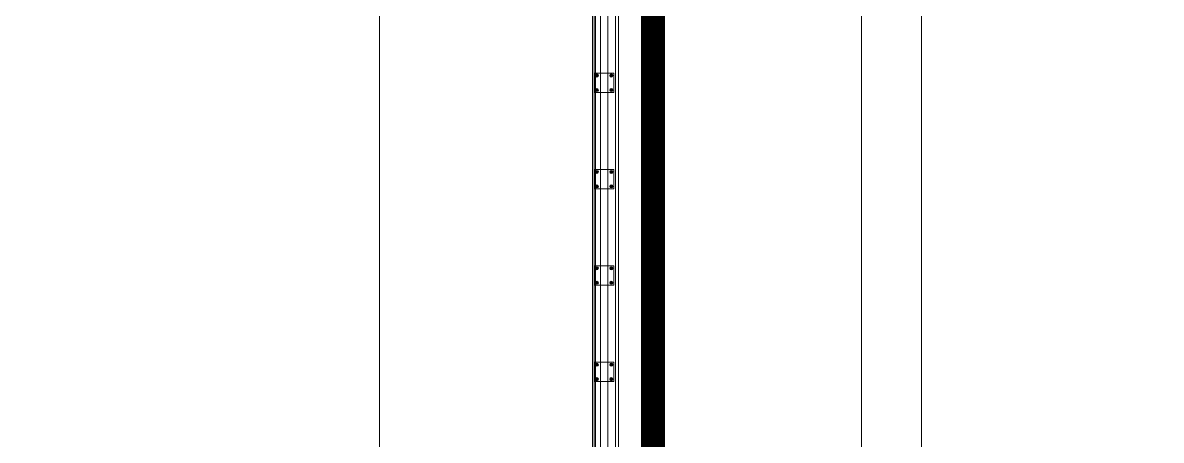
# Model space of a CAD drawing. Header units: centimetres. Extents: x 405464 to 563355, y 50011 to 66875.
# Drawn here: x 512542 to 513487, y 55749 to 56095 of the extents above; entities that cross this region are included whole.
import ezdxf
from ezdxf.enums import TextEntityAlignment as Align

# ---------------------------------------------------------------- set-up
doc = ezdxf.new("R2010")
doc.units = ezdxf.units.CM
doc.linetypes.add('CHAIN', pattern=[0.3543, 0.2362, -0.0295, 0.0591, -0.0295])
doc.linetypes.add('DASHDOT', pattern=[25.4, 12.7, -6.35, 0, -6.35])
doc.layers.get('0').update_dxf_attribs({"lineweight": 9})
doc.layers.add('-MH_Ad', color=1, linetype='Continuous', lineweight=9, true_color=0xff0000)
doc.layers.add('DV_alçıpanel_duvar_yeni', color=1, linetype='Continuous', lineweight=20, true_color=0xff0000)
for name, color, linetype, lineweight in [('0-KRCN-MİMARİ-220526', 8, 'Continuous', 9), ('A_Aks', 30, 'DASHDOT', 9), ('A_Pencere Doğrama-Ex', 140, 'Continuous', 15), ('DV_akustik', 31, 'Continuous', 13), ('G_0.09', 254, 'Continuous', 9), ('G_0.13', 145, 'Continuous', 13), ('M00_Mahal_No$0$MH_Alan', 51, 'Continuous', 9), ('MH_Alan', 51, 'Continuous', 9)]:
    doc.layers.add(name, color=color, linetype=linetype, lineweight=lineweight)
doc.styles.add('M00_Mahal_No$0$Kalin01', font='swissk.ttf')
doc.styles.add('M00_Mahal_No$0$Normal', font='swiss.ttf')
doc.styles.add('MAHAL', font='swissc.ttf')
doc.linetypes.add('BATTING', pattern='A,0.0001,-0.1,[134,ltypeshp.shx,S=0.1,R=0,X=-0.1,Y=0],-0.2,[134,ltypeshp.shx,S=0.1,R=180,X=0.1,Y=0],-0.1', length=0.4001)

# ---------------------------------------------------------------- blocks, each defined once
blk = doc.blocks.new('1_etap')
at = {"color": 8}
for points in [[(-3871.52, 3718), (-3855.52, 3718), (-3855.52, 3734), (-3871.52, 3734)], [(-3871.52, 3638), (-3855.52, 3638), (-3855.52, 3654), (-3871.52, 3654)], [(-3871.52, 3558), (-3855.52, 3558), (-3855.52, 3574), (-3871.52, 3574)], [(-3871.52, 3478), (-3855.52, 3478), (-3855.52, 3494), (-3871.52, 3494)]]:
    blk.add_lwpolyline(points, close=True, dxfattribs=at)
at = {"layer": 'DV_akustik', "color": 8, "linetype": 'BATTING', "ltscale": 5}
blk.add_line((-3854.02, 3215), (-3854.02, 4779), dxfattribs=at)
at = {"layer": 'DV_akustik', "color": 8}
blk.add_line((-3851.52, 3217.5), (-3851.52, 4779), dxfattribs=at)
at = {"layer": 'DV_alçıpanel_duvar_yeni', "color": 8}
for p, q in [((-3873.02, 3117.5), (-3873.02, 4779)), ((-3871.77, 3117.5), (-3871.77, 4779)), ((-3870.52, 3117.5), (-3870.52, 4779))]:
    blk.add_line(p, q, dxfattribs=at)
at = {"layer": 'G_0.09', "color": 8}
for p, q in [((-3870.69, 3732), (-3870.11, 3733.01)), ((-3870.11, 3730.99), (-3870.69, 3732)), ((-3870.11, 3733.01), (-3868.94, 3733.01)), ((-3868.94, 3733.01), (-3868.35, 3732)), ((-3868.35, 3732), (-3868.94, 3730.99)), ((-3858.11, 3733.01), (-3858.69, 3732)), ((-3858.69, 3732), (-3858.11, 3730.99)), ((-3856.94, 3733.01), (-3858.11, 3733.01)), ((-3856.35, 3732), (-3856.94, 3733.01)), ((-3856.94, 3730.99), (-3856.35, 3732)), ((-3868.94, 3730.99), (-3870.11, 3730.99)), ((-3858.11, 3730.99), (-3856.94, 3730.99)), ((-3870.11, 3721.01), (-3870.69, 3720)), ((-3870.69, 3720), (-3870.11, 3718.99)), ((-3868.94, 3721.01), (-3870.11, 3721.01)), ((-3870.11, 3718.99), (-3868.94, 3718.99)), ((-3868.35, 3720), (-3868.94, 3721.01)), ((-3868.94, 3718.99), (-3868.35, 3720)), ((-3858.69, 3720), (-3858.11, 3721.01)), ((-3858.11, 3718.99), (-3858.69, 3720)), ((-3858.11, 3721.01), (-3856.94, 3721.01)), ((-3856.94, 3718.99), (-3858.11, 3718.99)), ((-3856.94, 3721.01), (-3856.35, 3720)), ((-3856.35, 3720), (-3856.94, 3718.99)), ((-3870.69, 3652), (-3870.11, 3653.01)), ((-3870.11, 3650.99), (-3870.69, 3652)), ((-3870.11, 3653.01), (-3868.94, 3653.01)), ((-3868.94, 3650.99), (-3870.11, 3650.99)), ((-3868.94, 3653.01), (-3868.35, 3652)), ((-3868.35, 3652), (-3868.94, 3650.99)), ((-3858.11, 3653.01), (-3858.69, 3652)), ((-3858.69, 3652), (-3858.11, 3650.99)), ((-3856.94, 3653.01), (-3858.11, 3653.01)), ((-3858.11, 3650.99), (-3856.94, 3650.99)), ((-3856.35, 3652), (-3856.94, 3653.01)), ((-3856.94, 3650.99), (-3856.35, 3652)), ((-3870.11, 3641.01), (-3870.69, 3640)), ((-3870.69, 3640), (-3870.11, 3638.99)), ((-3868.94, 3641.01), (-3870.11, 3641.01)), ((-3870.11, 3638.99), (-3868.94, 3638.99)), ((-3868.35, 3640), (-3868.94, 3641.01)), ((-3868.94, 3638.99), (-3868.35, 3640)), ((-3858.69, 3640), (-3858.11, 3641.01)), ((-3858.11, 3638.99), (-3858.69, 3640)), ((-3858.11, 3641.01), (-3856.94, 3641.01)), ((-3856.94, 3638.99), (-3858.11, 3638.99)), ((-3856.94, 3641.01), (-3856.35, 3640)), ((-3856.35, 3640), (-3856.94, 3638.99)), ((-3870.69, 3572), (-3870.11, 3573.01)), ((-3870.11, 3570.99), (-3870.69, 3572)), ((-3870.11, 3573.01), (-3868.94, 3573.01)), ((-3868.94, 3570.99), (-3870.11, 3570.99)), ((-3868.94, 3573.01), (-3868.35, 3572)), ((-3868.35, 3572), (-3868.94, 3570.99)), ((-3858.11, 3573.01), (-3858.69, 3572)), ((-3858.69, 3572), (-3858.11, 3570.99)), ((-3856.94, 3573.01), (-3858.11, 3573.01)), ((-3858.11, 3570.99), (-3856.94, 3570.99)), ((-3856.35, 3572), (-3856.94, 3573.01)), ((-3856.94, 3570.99), (-3856.35, 3572)), ((-3870.11, 3561.01), (-3870.69, 3560)), ((-3870.69, 3560), (-3870.11, 3558.99)), ((-3868.94, 3561.01), (-3870.11, 3561.01)), ((-3870.11, 3558.99), (-3868.94, 3558.99)), ((-3868.35, 3560), (-3868.94, 3561.01)), ((-3868.94, 3558.99), (-3868.35, 3560)), ((-3858.69, 3560), (-3858.11, 3561.01)), ((-3858.11, 3558.99), (-3858.69, 3560)), ((-3858.11, 3561.01), (-3856.94, 3561.01)), ((-3856.94, 3558.99), (-3858.11, 3558.99)), ((-3856.94, 3561.01), (-3856.35, 3560)), ((-3856.35, 3560), (-3856.94, 3558.99)), ((-3870.69, 3492), (-3870.11, 3493.01)), ((-3870.11, 3490.99), (-3870.69, 3492)), ((-3870.11, 3493.01), (-3868.94, 3493.01)), ((-3868.94, 3490.99), (-3870.11, 3490.99)), ((-3868.94, 3493.01), (-3868.35, 3492)), ((-3868.35, 3492), (-3868.94, 3490.99)), ((-3858.11, 3493.01), (-3858.69, 3492)), ((-3858.69, 3492), (-3858.11, 3490.99)), ((-3856.94, 3493.01), (-3858.11, 3493.01)), ((-3858.11, 3490.99), (-3856.94, 3490.99)), ((-3856.35, 3492), (-3856.94, 3493.01)), ((-3856.94, 3490.99), (-3856.35, 3492)), ((-3870.11, 3481.01), (-3870.69, 3480)), ((-3870.69, 3480), (-3870.11, 3478.99)), ((-3868.94, 3481.01), (-3870.11, 3481.01)), ((-3870.11, 3478.99), (-3868.94, 3478.99)), ((-3868.35, 3480), (-3868.94, 3481.01)), ((-3868.94, 3478.99), (-3868.35, 3480)), ((-3858.69, 3480), (-3858.11, 3481.01)), ((-3858.11, 3478.99), (-3858.69, 3480)), ((-3858.11, 3481.01), (-3856.94, 3481.01)), ((-3856.94, 3478.99), (-3858.11, 3478.99)), ((-3856.94, 3481.01), (-3856.35, 3480)), ((-3856.35, 3480), (-3856.94, 3478.99))]:
    blk.add_line(p, q, dxfattribs=at)
at = {"layer": 'G_0.09', "color": 8, "linetype": 'CHAIN', "ltscale": 3}
for p, q in [((-3868.35, 3732), (-3870.69, 3732)), ((-3869.52, 3733.01), (-3869.52, 3730.99)), ((-3858.69, 3732), (-3856.35, 3732)), ((-3857.52, 3733.01), (-3857.52, 3730.99)), ((-3868.35, 3720), (-3870.69, 3720)), ((-3869.52, 3718.99), (-3869.52, 3721.01)), ((-3858.69, 3720), (-3856.35, 3720)), ((-3857.52, 3718.99), (-3857.52, 3721.01)), ((-3868.35, 3652), (-3870.69, 3652)), ((-3869.52, 3653.01), (-3869.52, 3650.99)), ((-3858.69, 3652), (-3856.35, 3652)), ((-3857.52, 3653.01), (-3857.52, 3650.99)), ((-3868.35, 3640), (-3870.69, 3640)), ((-3869.52, 3638.99), (-3869.52, 3641.01)), ((-3858.69, 3640), (-3856.35, 3640)), ((-3857.52, 3638.99), (-3857.52, 3641.01)), ((-3868.35, 3572), (-3870.69, 3572)), ((-3869.52, 3573.01), (-3869.52, 3570.99)), ((-3858.69, 3572), (-3856.35, 3572)), ((-3857.52, 3573.01), (-3857.52, 3570.99)), ((-3868.35, 3560), (-3870.69, 3560)), ((-3869.52, 3558.99), (-3869.52, 3561.01)), ((-3858.69, 3560), (-3856.35, 3560)), ((-3857.52, 3558.99), (-3857.52, 3561.01)), ((-3868.35, 3492), (-3870.69, 3492)), ((-3869.52, 3493.01), (-3869.52, 3490.99)), ((-3858.69, 3492), (-3856.35, 3492)), ((-3857.52, 3493.01), (-3857.52, 3490.99)), ((-3868.35, 3480), (-3870.69, 3480)), ((-3869.52, 3478.99), (-3869.52, 3481.01)), ((-3858.69, 3480), (-3856.35, 3480)), ((-3857.52, 3478.99), (-3857.52, 3481.01))]:
    blk.add_line(p, q, dxfattribs=at)
at = {"layer": 'G_0.09', "color": 8}
for centre, radius in [((-3869.52, 3732), 1.28), ((-3869.52, 3732), 0.917), ((-3869.52, 3732), 0.9), ((-3869.52, 3732), 0.693), ((-3869.52, 3732), 0.64), ((-3869.52, 3732), 0.539), ((-3857.52, 3732), 1.28), ((-3857.52, 3732), 0.917), ((-3857.52, 3732), 0.9), ((-3857.52, 3732), 0.693), ((-3857.52, 3732), 0.64), ((-3857.52, 3732), 0.539), ((-3869.52, 3720), 1.28), ((-3869.52, 3720), 0.917), ((-3869.52, 3720), 0.9), ((-3869.52, 3720), 0.693), ((-3869.52, 3720), 0.64), ((-3869.52, 3720), 0.539), ((-3857.52, 3720), 1.28), ((-3857.52, 3720), 0.917), ((-3857.52, 3720), 0.9), ((-3857.52, 3720), 0.693), ((-3857.52, 3720), 0.64), ((-3857.52, 3720), 0.539), ((-3869.52, 3652), 1.28), ((-3869.52, 3652), 0.917), ((-3869.52, 3652), 0.9), ((-3869.52, 3652), 0.693), ((-3869.52, 3652), 0.64), ((-3869.52, 3652), 0.539), ((-3857.52, 3652), 1.28), ((-3857.52, 3652), 0.917), ((-3857.52, 3652), 0.9), ((-3857.52, 3652), 0.693), ((-3857.52, 3652), 0.64), ((-3857.52, 3652), 0.539), ((-3869.52, 3640), 1.28), ((-3869.52, 3640), 0.917), ((-3869.52, 3640), 0.9), ((-3869.52, 3640), 0.693), ((-3869.52, 3640), 0.64), ((-3869.52, 3640), 0.539), ((-3857.52, 3640), 1.28), ((-3857.52, 3640), 0.917), ((-3857.52, 3640), 0.9), ((-3857.52, 3640), 0.693), ((-3857.52, 3640), 0.64), ((-3857.52, 3640), 0.539), ((-3869.52, 3572), 1.28), ((-3869.52, 3572), 0.917), ((-3869.52, 3572), 0.9), ((-3869.52, 3572), 0.693), ((-3869.52, 3572), 0.64), ((-3869.52, 3572), 0.539), ((-3857.52, 3572), 1.28), ((-3857.52, 3572), 0.917), ((-3857.52, 3572), 0.9), ((-3857.52, 3572), 0.693), ((-3857.52, 3572), 0.64), ((-3857.52, 3572), 0.539), ((-3869.52, 3560), 1.28), ((-3869.52, 3560), 0.917), ((-3869.52, 3560), 0.9), ((-3869.52, 3560), 0.693), ((-3869.52, 3560), 0.64), ((-3869.52, 3560), 0.539), ((-3857.52, 3560), 1.28), ((-3857.52, 3560), 0.917), ((-3857.52, 3560), 0.9), ((-3857.52, 3560), 0.693), ((-3857.52, 3560), 0.64), ((-3857.52, 3560), 0.539), ((-3869.52, 3492), 1.28), ((-3869.52, 3492), 0.917), ((-3869.52, 3492), 0.9), ((-3869.52, 3492), 0.693), ((-3869.52, 3492), 0.64), ((-3869.52, 3492), 0.539), ((-3857.52, 3492), 1.28), ((-3857.52, 3492), 0.917), ((-3857.52, 3492), 0.9), ((-3857.52, 3492), 0.693), ((-3857.52, 3492), 0.64), ((-3857.52, 3492), 0.539), ((-3869.52, 3480), 1.28), ((-3869.52, 3480), 0.917), ((-3869.52, 3480), 0.9), ((-3869.52, 3480), 0.693), ((-3869.52, 3480), 0.64), ((-3869.52, 3480), 0.539), ((-3857.52, 3480), 1.28), ((-3857.52, 3480), 0.917), ((-3857.52, 3480), 0.9), ((-3857.52, 3480), 0.693), ((-3857.52, 3480), 0.64), ((-3857.52, 3480), 0.539)]:
    blk.add_circle(centre, radius, dxfattribs=at)
at = {"layer": 'G_0.09', "color": 8, "linetype": 'Continuous'}
for centre, start, end in [((-3869.52, 3732), 72, 252), ((-3869.52, 3732), 72, 252), ((-3869.52, 3732), 252, 72), ((-3869.52, 3732), 252, 72), ((-3857.52, 3732), 108, 288), ((-3857.52, 3732), 108, 288), ((-3857.52, 3732), 288, 108), ((-3857.52, 3732), 288, 108), ((-3869.52, 3720), 108, 288), ((-3869.52, 3720), 108, 288), ((-3869.52, 3720), 288, 108), ((-3869.52, 3720), 288, 108), ((-3857.52, 3720), 72, 252), ((-3857.52, 3720), 72, 252), ((-3857.52, 3720), 252, 72), ((-3857.52, 3720), 252, 72), ((-3869.52, 3652), 72, 252), ((-3869.52, 3652), 72, 252), ((-3869.52, 3652), 252, 72), ((-3869.52, 3652), 252, 72), ((-3857.52, 3652), 108, 288), ((-3857.52, 3652), 108, 288), ((-3857.52, 3652), 288, 108), ((-3857.52, 3652), 288, 108), ((-3869.52, 3640), 108, 288), ((-3869.52, 3640), 108, 288), ((-3869.52, 3640), 288, 108), ((-3869.52, 3640), 288, 108), ((-3857.52, 3640), 72, 252), ((-3857.52, 3640), 72, 252), ((-3857.52, 3640), 252, 72), ((-3857.52, 3640), 252, 72), ((-3869.52, 3572), 72, 252), ((-3869.52, 3572), 72, 252), ((-3869.52, 3572), 252, 72), ((-3869.52, 3572), 252, 72), ((-3857.52, 3572), 108, 288), ((-3857.52, 3572), 108, 288), ((-3857.52, 3572), 288, 108), ((-3857.52, 3572), 288, 108), ((-3869.52, 3560), 108, 288), ((-3869.52, 3560), 108, 288), ((-3869.52, 3560), 288, 108), ((-3869.52, 3560), 288, 108), ((-3857.52, 3560), 72, 252), ((-3857.52, 3560), 72, 252), ((-3857.52, 3560), 252, 72), ((-3857.52, 3560), 252, 72), ((-3869.52, 3492), 72, 252), ((-3869.52, 3492), 72, 252), ((-3869.52, 3492), 252, 72), ((-3869.52, 3492), 252, 72), ((-3857.52, 3492), 108, 288), ((-3857.52, 3492), 108, 288), ((-3857.52, 3492), 288, 108), ((-3857.52, 3492), 288, 108), ((-3869.52, 3480), 108, 288), ((-3869.52, 3480), 108, 288), ((-3869.52, 3480), 288, 108), ((-3869.52, 3480), 288, 108), ((-3857.52, 3480), 72, 252), ((-3857.52, 3480), 72, 252), ((-3857.52, 3480), 252, 72), ((-3857.52, 3480), 252, 72)]:
    blk.add_arc(centre, 0.72, start, end, dxfattribs=at)
at = {"layer": 'G_0.09', "color": 8}
for centre, start, end in [((-3869.52, 3732), 100, 10), ((-3857.52, 3732), 170, 80), ((-3869.52, 3720), 350, 260), ((-3857.52, 3720), 280, 190), ((-3869.52, 3652), 100, 10), ((-3857.52, 3652), 170, 80), ((-3869.52, 3640), 350, 260), ((-3857.52, 3640), 280, 190), ((-3869.52, 3572), 100, 10), ((-3857.52, 3572), 170, 80), ((-3869.52, 3560), 350, 260), ((-3857.52, 3560), 280, 190), ((-3869.52, 3492), 100, 10), ((-3857.52, 3492), 170, 80), ((-3869.52, 3480), 350, 260), ((-3857.52, 3480), 280, 190)]:
    blk.add_arc(centre, 0.64, start, end, dxfattribs=at)
at = {"layer": 'G_0.13', "color": 8}
for p, q in [((-3866.52, 2855), (-3866.52, 4779)), ((-3860.52, 2855), (-3860.52, 4779))]:
    blk.add_line(p, q, dxfattribs=at)
at = {"color": 8, "linetype": 'ByBlock', "lineweight": -2}
for tag, height, style, p in [('MAHALNO', 15.68, 'M00_Mahal_No$0$Kalin01', (-1403.52, 5183, -22.72)), ('MAHALADI', 25.09, 'M00_Mahal_No$0$Normal', (-1403.52, 5151.64, -22.72)), ('MAHALNO', 9.8, 'M00_Mahal_No$0$Kalin01', (-1049.84, 5038.22)), ('MAHALADI', 15.68, 'M00_Mahal_No$0$Normal', (-1049.84, 5018.62)), ('MAHALNO', 19.6, 'M00_Mahal_No$0$Kalin01', (585.19, 4515.87)), ('MAHALADI', 31.36, 'M00_Mahal_No$0$Normal', (585.19, 4476.67)), ('MAHALNO', 19.6, 'M00_Mahal_No$0$Kalin01', (543.65, 3917.94)), ('MAHALADI', 31.36, 'M00_Mahal_No$0$Normal', (543.65, 3878.74)), ('MAHALNO', 19.6, 'M00_Mahal_No$0$Kalin01', (175.42, 3438.17)), ('MAHALADI', 31.36, 'M00_Mahal_No$0$Normal', (175.42, 3398.97)), ('MAHALNO', 15.68, 'M00_Mahal_No$0$Kalin01', (662.5, 3278.68)), ('MAHALADI', 25.09, 'M00_Mahal_No$0$Normal', (662.5, 3247.32)), ('MAHALNO', 9.8, 'M00_Mahal_No$0$Kalin01', (928.42, 2524.93)), ('MAHALADI', 15.68, 'M00_Mahal_No$0$Normal', (928.42, 2505.33)), ('MAHALNO', 19.6, 'M00_Mahal_No$0$Kalin01', (683.01, 1295.87)), ('MAHALADI', 31.36, 'M00_Mahal_No$0$Normal', (683.01, 1256.67))]:
    blk.add_attdef(tag, text='', height=height, dxfattribs=dict(at, style=style)).set_placement(p, align=Align.MIDDLE_CENTER)
at = {"layer": 'A_Pencere Doğrama-Ex', "color": 8, "style": 'MAHAL'}
for p in [(163.41, 4608.46), (585.7, 4362.45), (584.07, 3781.1), (404.74, 3207.04), (477.62, 2356.77), (647.13, 1093.28), (160.83, 91.11)]:
    blk.add_attdef('KOT', p, '', height=10, dxfattribs=at)
at = {"layer": 'M00_Mahal_No$0$MH_Alan', "color": 8, "style": 'M00_Mahal_No$0$Normal'}
for height, p in [(25.09, (-1403.52, 5114.01, -22.72)), (15.68, (-1049.84, 4995.1)), (31.36, (585.19, 4429.63)), (31.36, (543.65, 3831.7)), (31.36, (175.42, 3351.93)), (25.09, (662.5, 3209.69)), (15.68, (928.42, 2481.81)), (31.36, (683.01, 1209.63))]:
    blk.add_attdef('ALAN', text='', height=height, dxfattribs=at).set_placement(p, align=Align.MIDDLE_CENTER)
blk = doc.blocks.new('a_aks')
at = {"layer": 'A_Aks', "color": 8, "ltscale": 200}
for p, q in [((8480, 5308.05), (8480, -831.11)), ((8880, 5308.05), (8880, -831.11)), ((8930, 5308.05), (8930, -831.11))]:
    blk.add_line(p, q, dxfattribs=at)
blk = doc.blocks.new('mimari_yeni_durum')
at = {"layer": 'A_Aks', "color": 8}
blk.add_blockref('a_aks', (0, 0), dxfattribs=at)
blk = doc.blocks.new('A$C17b1b0ad')
at = {"layer": 'MH_Alan', "color": 8}
blk.add_lwpolyline([(9882, 4831), (9756, 4831), (9756, 4821), (9704, 4821), (9704, 4831), (9356, 4831), (9356, 4821), (9304, 4821), (9304, 4831), (8956, 4831), (8956, 4821), (8854, 4821), (8854, 4831), (8678.53, 4831), (8678.53, 3274.5)], dxfattribs=at)
blk = doc.blocks.new('A$C9e52caec')
at = {"color": 8}
blk.add_blockref('1_etap', (12530, 57), dxfattribs=at)
at = {"color": 1, "linetype": 'DASHDOT', "ltscale": 250, "true_color": 0xe60000, "const_width": 20}
blk.add_lwpolyline([(50, 2495), (930, 2495), (930, 1707), (1765, 1707), (1765, 4249), (1550, 4249), (1550, 5141.5), (8706.98, 5141.5), (8706.98, 2644), (12614.5, 2644), (12614.5, -227.5), (-33, -227.5), (-33, 2495)], close=True, dxfattribs=at)
at = {"layer": '-MH_Ad', "color": 8}
blk.add_blockref('A$C17b1b0ad', (0, 0), dxfattribs=at)
at = {"color": 8}
blk.add_blockref('mimari_yeni_durum', (0, 0), dxfattribs=at)

msp = doc.modelspace()

# ---------------------------------------------------------------- block references
at = {"layer": '0-KRCN-MİMARİ-220526', "rotation": 359.999999999997}
msp.add_blockref('A$C9e52caec', (504358.27, 52262.37, 74), dxfattribs=at)

doc.saveas('drawing.dxf')
